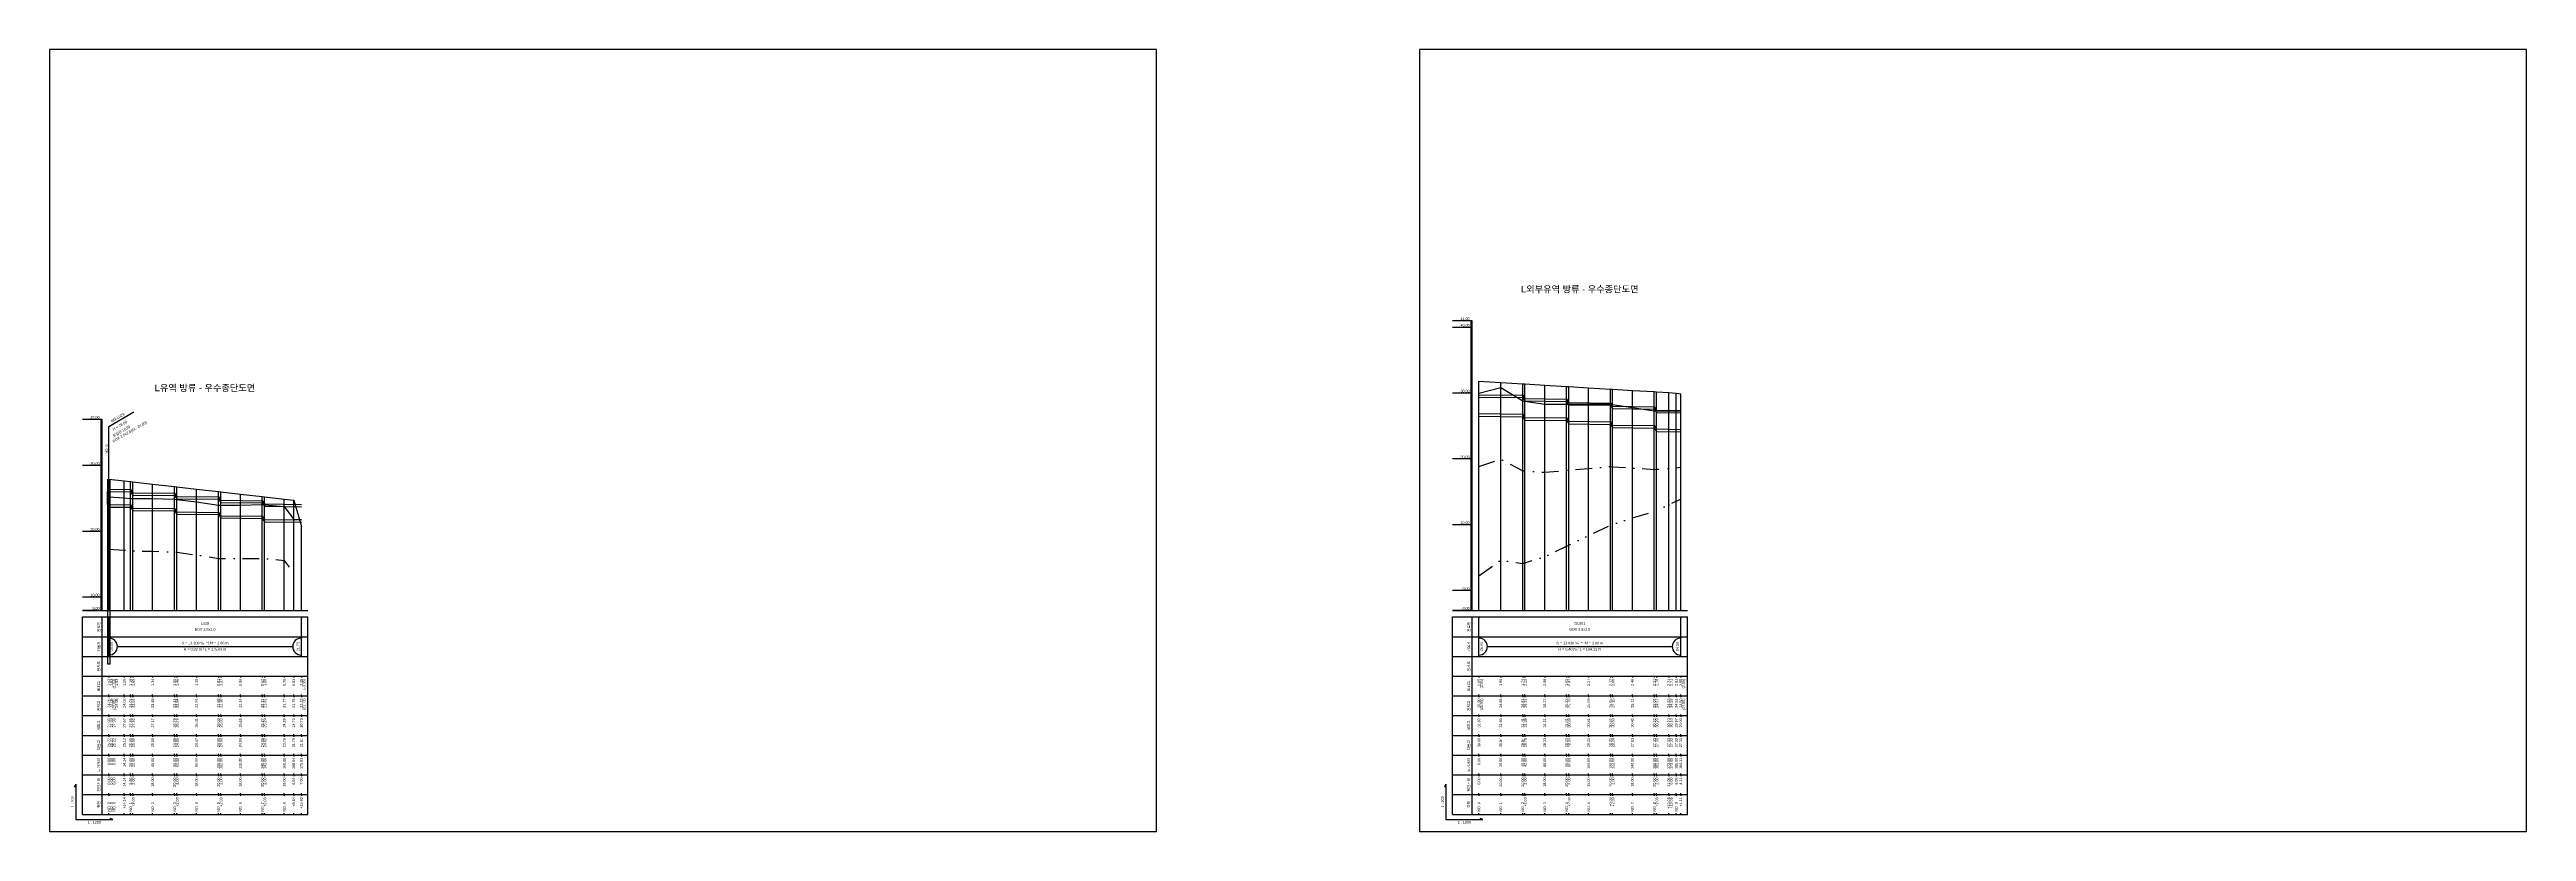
# Model space of a CAD drawing. Header units: millimetres. Extents: x -7351 to 135086, y 1419 to 5643.
# Drawn here: x 126958 to 128840, y 1419 to 2013 of the extents above; entities that cross this region are included whole.
import ezdxf
from ezdxf.enums import TextEntityAlignment as Align

# ---------------------------------------------------------------- set-up
doc = ezdxf.new("R2010")
doc.units = ezdxf.units.MM
doc.linetypes.add('DASHDOT', pattern=[25.4, 12.7, -6.35, 0, -6.35])
doc.linetypes.add('DIVIDE', pattern=[31.75, 12.7, -6.35, 0, -6.35, 0, -6.35])
for name, color, linetype in [('KZ_종단_계획선', 1, 'Continuous'), ('KZ_종단_관로', 4, 'Continuous'), ('KZ_종단_깃발', 7, 'Continuous'), ('KZ_종단_노선명', 7, 'Continuous'), ('KZ_종단_도각', 7, 'Continuous'), ('KZ_종단_맨홀', 4, 'Continuous'), ('KZ_종단_수직선', 7, 'Continuous'), ('KZ_종단_암거', 1, 'Continuous'), ('KZ_종단_암선1', 56, 'DASHDOT'), ('KZ_종단_암선2', 4, 'DIVIDE'), ('KZ_종단_지반선', 3, 'Continuous'), ('KZ_종단_테이블문자', 7, 'Continuous'), ('KZ_종단_테이블선', 7, 'Continuous'), ('KZ_종단_폴대', 7, 'Continuous')]:
    doc.layers.add(name, color=color, linetype=linetype)
doc.styles.get("Standard").update_dxf_attribs({"font": 'arial.ttf'})

msp = doc.modelspace()

# ---------------------------------------------------------------- linework, layer by layer
at = {"layer": 'KZ_종단_계획선'}
for points in [[(128044.4, 1761), (128061, 1760.1), (128077.7, 1759.1), (128079.4, 1759), (128094.4, 1758.1), (128111, 1757.1), (128112.7, 1757), (128127.7, 1756.1), (128144.4, 1755.1), (128146, 1755), (128161, 1754.1), (128177.7, 1753.2), (128179.4, 1753), (128188.6, 1752.5), (128188.6, 1752.5), (128194.4, 1751.9), (128197.8, 1751.5)], [(127003.4, 1686.7), (127003.4, 1686.7), (127003.4, 1686.7), (127015.1, 1685.4), (127020, 1684.8), (127021.7, 1684.6), (127036.7, 1682.9), (127053.4, 1681), (127055, 1680.8), (127070, 1679.1), (127086.7, 1677.2), (127088.4, 1677), (127103.4, 1675.3), (127120, 1673.4), (127121.7, 1673.2), (127136.7, 1671.5), (127143.9, 1670.7), (127149.7, 1650.7)]]:
    msp.add_lwpolyline(points, dxfattribs=at)
at = {"layer": 'KZ_종단_관로'}
for points in [[(128044.4, 1750.8), (128077.7, 1750.4), (128077.7, 1750.4), (128079.4, 1747.9), (128079.4, 1747.9), (128111, 1747.4), (128111, 1747.4), (128112.7, 1744.9), (128112.7, 1744.9), (128144.4, 1744.5), (128144.4, 1744.5), (128146, 1742), (128146, 1742), (128177.7, 1741.6), (128177.7, 1741.6), (128179.4, 1739.1), (128179.4, 1739.1), (128197.8, 1738.8)], [(128044.4, 1749), (128077.7, 1748.6), (128077.7, 1748.6), (128079.4, 1746.1), (128079.4, 1746.1), (128111, 1745.7), (128111, 1745.7), (128112.7, 1743.2), (128112.7, 1743.2), (128144.4, 1742.8), (128144.4, 1742.8), (128146, 1740.3), (128146, 1740.3), (128177.7, 1739.9), (128177.7, 1739.9), (128179.4, 1737.4), (128179.4, 1737.4), (128197.8, 1737)], [(128044.4, 1736.5), (128077.7, 1736.1), (128077.7, 1736.1), (128079.4, 1733.6), (128079.4, 1733.6), (128111, 1733.2), (128111, 1733.2), (128112.7, 1730.7), (128112.7, 1730.7), (128144.4, 1730.3), (128144.4, 1730.3), (128146, 1727.8), (128146, 1727.8), (128177.7, 1727.4), (128177.7, 1727.4), (128179.4, 1724.9), (128179.4, 1724.9), (128197.8, 1724.5)], [(128044.4, 1734.5), (128077.7, 1734.1), (128077.7, 1734.1), (128079.4, 1731.6), (128079.4, 1731.6), (128111, 1731.2), (128111, 1731.2), (128112.7, 1728.7), (128112.7, 1728.7), (128144.4, 1728.3), (128144.4, 1728.3), (128146, 1725.8), (128146, 1725.8), (128177.7, 1725.4), (128177.7, 1725.4), (128179.4, 1722.9), (128179.4, 1722.9), (128197.8, 1722.5)], [(127003.4, 1679), (127020, 1678.9), (127020, 1678.9), (127021.7, 1676.4), (127021.7, 1676.4), (127053.4, 1676), (127053.4, 1676), (127055, 1673.5), (127055, 1673.5), (127086.7, 1673.2), (127086.7, 1673.2), (127088.4, 1670.7), (127088.4, 1670.7), (127120, 1670.3), (127120, 1670.3), (127121.7, 1667.8), (127121.7, 1667.8), (127149.7, 1667.4)], [(127003.4, 1677.3), (127020, 1677.1), (127020, 1677.1), (127021.7, 1674.6), (127021.7, 1674.6), (127053.4, 1674.3), (127053.4, 1674.3), (127055, 1671.8), (127055, 1671.8), (127086.7, 1671.4), (127086.7, 1671.4), (127088.4, 1668.9), (127088.4, 1668.9), (127120, 1668.6), (127120, 1668.6), (127121.7, 1666.1), (127121.7, 1666.1), (127149.7, 1665.7)], [(127003.4, 1667.3), (127020, 1667.1), (127020, 1667.1), (127021.7, 1664.6), (127021.7, 1664.6), (127053.4, 1664.3), (127053.4, 1664.3), (127055, 1661.8), (127055, 1661.8), (127086.7, 1661.4), (127086.7, 1661.4), (127088.4, 1658.9), (127088.4, 1658.9), (127120, 1658.6), (127120, 1658.6), (127121.7, 1656.1), (127121.7, 1656.1), (127149.7, 1655.7)], [(127003.4, 1665.5), (127020, 1665.4), (127020, 1665.4), (127021.7, 1662.9), (127021.7, 1662.9), (127053.4, 1662.5), (127053.4, 1662.5), (127055, 1660), (127055, 1660), (127086.7, 1659.7), (127086.7, 1659.7), (127088.4, 1657.2), (127088.4, 1657.2), (127120, 1656.8), (127120, 1656.8), (127121.7, 1654.3), (127121.7, 1654.3), (127149.7, 1653.9)]]:
    msp.add_lwpolyline(points, dxfattribs=at)
at = {"layer": 'KZ_종단_깃발'}
for p, q in [((127003.4, 1726.7), (127022.4, 1737.7)), ((127003.4, 1587), (127003.4, 1726.7))]:
    msp.add_line(p, q, dxfattribs=at)
at = {"layer": 'KZ_종단_도각'}
for points in [[(126958.4, 1419), (127799.4, 1419), (127799.4, 2013), (126958.4, 2013)], [(127999.4, 1419), (128840.4, 1419), (128840.4, 2013), (127999.4, 2013)]]:
    msp.add_lwpolyline(points, close=True, dxfattribs=at)
at = {"layer": 'KZ_종단_맨홀'}
msp.add_lwpolyline([(127002.4, 1686.7), (127002.4, 1546.3), (127004.4, 1546.3), (127004.4, 1686.7)], dxfattribs=at)
at = {"layer": 'KZ_종단_수직선'}
for p, q in [((128044.4, 1587), (128044.4, 1761)), ((128061, 1587), (128061, 1760.1)), ((128077.7, 1587), (128077.7, 1759.1)), ((128079.4, 1587), (128079.4, 1759)), ((128094.4, 1587), (128094.4, 1758.1)), ((128111, 1587), (128111, 1757.1)), ((128112.7, 1587), (128112.7, 1757)), ((128127.7, 1587), (128127.7, 1756.1)), ((128144.4, 1587), (128144.4, 1755.1)), ((128146, 1587), (128146, 1755)), ((128161, 1587), (128161, 1754.1)), ((128177.7, 1587), (128177.7, 1753.2)), ((128179.4, 1587), (128179.4, 1753)), ((128188.6, 1587), (128188.6, 1752.5)), ((128188.6, 1587), (128188.6, 1752.5)), ((128194.4, 1587), (128194.4, 1751.9)), ((128197.8, 1587), (128197.8, 1751.5)), ((127003.4, 1587), (127003.4, 1686.7)), ((127003.4, 1587), (127003.4, 1686.7)), ((127003.4, 1587), (127003.4, 1686.7)), ((127003.4, 1587), (127003.4, 1686.7)), ((127003.4, 1587), (127003.4, 1686.7)), ((127015.1, 1587), (127015.1, 1685.4)), ((127020, 1587), (127020, 1684.8)), ((127021.7, 1587), (127021.7, 1684.6)), ((127036.7, 1587), (127036.7, 1682.9)), ((127053.4, 1587), (127053.4, 1681)), ((127055, 1587), (127055, 1680.8)), ((127070, 1587), (127070, 1679.1)), ((127086.7, 1587), (127086.7, 1677.2)), ((127088.4, 1587), (127088.4, 1677)), ((127103.4, 1587), (127103.4, 1675.3)), ((127120, 1587), (127120, 1673.4)), ((127121.7, 1587), (127121.7, 1673.2)), ((127136.7, 1587), (127136.7, 1671.5)), ((127143.9, 1587), (127143.9, 1670.7)), ((127149.7, 1587), (127149.7, 1650.7))]:
    msp.add_line(p, q, dxfattribs=at)
at = {"layer": 'KZ_종단_암거'}
for p, q in [((127004.2, 1677.3), (127002.5, 1677.3)), ((127002.5, 1667.3), (127002.5, 1677.3)), ((127004.2, 1677.3), (127004.2, 1667.3)), ((127002.5, 1667.3), (127004.2, 1667.3))]:
    msp.add_line(p, q, dxfattribs=at)
at = {"layer": 'KZ_종단_암선1', "flags": 128}
for points in [[(128044.4, 1696.2), (128061, 1701.8), (128077.7, 1693.1), (128079.4, 1693), (128094.4, 1691.9), (128111, 1693.4), (128112.7, 1693.5), (128127.7, 1694.8), (128144.4, 1696.3), (128146, 1696.1), (128161, 1695.2), (128177.7, 1694), (128179.4, 1694.2), (128188.6, 1694.9), (128188.6, 1694.9), (128194.4, 1695.4), (128197.8, 1695.7)], [(127003.4, 1633.5), (127003.4, 1633.5), (127003.4, 1633.5), (127015.1, 1632.8), (127020, 1632.1), (127021.7, 1632.1), (127036.7, 1632), (127053.4, 1631.3), (127055, 1631.1), (127070, 1629.1), (127086.7, 1626.5), (127088.4, 1626.5), (127103.4, 1626.4), (127120, 1626.5), (127121.7, 1626.4), (127136.7, 1624.9), (127143.9, 1615), (127149.7, 1615)]]:
    msp.add_lwpolyline(points, dxfattribs=at)
at = {"layer": 'KZ_종단_암선2', "flags": 128}
msp.add_lwpolyline([(128044.4, 1613.3), (128061, 1625.1), (128077.7, 1622.7), (128079.4, 1623.2), (128094.4, 1627.8), (128111, 1635.8), (128112.7, 1636.6), (128127.7, 1643.8), (128144.4, 1651.7), (128146, 1652.3), (128161, 1657.1), (128177.7, 1662.3), (128179.4, 1663), (128188.6, 1667.2), (128188.6, 1667.2), (128194.4, 1669.9), (128197.8, 1671.4)], dxfattribs=at)
at = {"layer": 'KZ_종단_지반선', "flags": 128}
for points in [[(128044.4, 1752), (128061, 1756.2), (128077.7, 1746.2), (128079.4, 1746), (128094.4, 1743.7), (128111, 1743.7), (128112.7, 1743.7), (128127.7, 1743.7), (128144.4, 1743.7), (128146, 1743.4), (128161, 1741.2), (128177.7, 1738.7), (128179.4, 1738.7), (128188.6, 1738.7), (128188.6, 1738.7), (128194.4, 1738.7), (128197.8, 1738.7)], [(127003.4, 1673.2), (127003.4, 1673.2), (127003.4, 1673.2), (127015.1, 1672.6), (127020, 1672), (127021.7, 1672), (127036.7, 1672), (127053.4, 1671.5), (127055, 1671.3), (127070, 1669.4), (127086.7, 1667), (127088.4, 1667), (127103.4, 1667), (127120, 1667.3), (127121.7, 1667.2), (127136.7, 1665.8), (127143.9, 1656), (127149.7, 1656.1)]]:
    msp.add_lwpolyline(points, dxfattribs=at)
at = {"layer": 'KZ_종단_테이블문자'}
for p, q in [((127003.4, 1582), (127003.4, 1581)), ((127003.4, 1568), (127003.4, 1581)), ((127149.7, 1582), (127149.7, 1581)), ((127149.7, 1568), (127149.7, 1581)), ((128044.4, 1582), (128044.4, 1581)), ((128044.4, 1568), (128044.4, 1581)), ((128197.8, 1582), (128197.8, 1581)), ((128197.8, 1568), (128197.8, 1581)), ((127003.4, 1567), (127003.4, 1568)), ((127003.4, 1567), (127003.4, 1566)), ((127003.4, 1553), (127003.4, 1566)), ((127149.7, 1567), (127149.7, 1568)), ((127149.7, 1567), (127149.7, 1566)), ((127149.7, 1553), (127149.7, 1566)), ((128044.4, 1567), (128044.4, 1568)), ((128044.4, 1567), (128044.4, 1566)), ((128044.4, 1553), (128044.4, 1566)), ((128197.8, 1567), (128197.8, 1568)), ((128197.8, 1567), (128197.8, 1566)), ((128197.8, 1553), (128197.8, 1566)), ((127003.4, 1552), (127003.4, 1553)), ((127009.8, 1559.5), (127143.3, 1559.5)), ((127149.7, 1552), (127149.7, 1553)), ((128044.4, 1552), (128044.4, 1553)), ((128050.8, 1559.5), (128191.4, 1559.5)), ((128197.8, 1552), (128197.8, 1553))]:
    msp.add_line(p, q, dxfattribs=at)
for centre, start, end in [((127003.4, 1559.5), 270, 90), ((127149.7, 1559.5), 90, 270), ((128044.4, 1559.5), 270, 90), ((128197.8, 1559.5), 90, 270)]:
    msp.add_arc(centre, 6.5, start, end, dxfattribs=at)
at = {"layer": 'KZ_종단_테이블선'}
for p, q in [((126983.4, 1587), (127154.7, 1587)), ((126983.4, 1567), (126983.4, 1582)), ((126983.4, 1582), (127154.7, 1582)), ((126998.4, 1567), (126998.4, 1582)), ((127154.7, 1567), (127154.7, 1582)), ((128024.4, 1587), (128202.8, 1587)), ((128024.4, 1567), (128024.4, 1582)), ((128024.4, 1582), (128202.8, 1582)), ((128039.4, 1567), (128039.4, 1582)), ((128202.8, 1567), (128202.8, 1582)), ((126983.4, 1552), (126983.4, 1567)), ((126983.4, 1567), (127154.7, 1567)), ((126998.4, 1552), (126998.4, 1567)), ((127154.7, 1552), (127154.7, 1567)), ((128024.4, 1552), (128024.4, 1567)), ((128024.4, 1567), (128202.8, 1567)), ((128039.4, 1552), (128039.4, 1567)), ((128202.8, 1552), (128202.8, 1567)), ((126983.4, 1537), (126983.4, 1552)), ((126983.4, 1552), (127154.7, 1552)), ((126998.4, 1537), (126998.4, 1552)), ((127154.7, 1537), (127154.7, 1552)), ((128024.4, 1537), (128024.4, 1552)), ((128024.4, 1552), (128202.8, 1552)), ((128039.4, 1537), (128039.4, 1552)), ((128202.8, 1537), (128202.8, 1552)), ((126983.4, 1522), (126983.4, 1537)), ((126983.4, 1537), (127154.7, 1537)), ((126998.4, 1522), (126998.4, 1537)), ((127003.4, 1537), (127003.4, 1536)), ((127003.4, 1537), (127003.4, 1536)), ((127003.4, 1537), (127003.4, 1536)), ((127015.1, 1537), (127015.1, 1536)), ((127020, 1537), (127020, 1536)), ((127021.7, 1537), (127021.7, 1536)), ((127036.7, 1537), (127036.7, 1536)), ((127053.4, 1537), (127053.4, 1536)), ((127055, 1537), (127055, 1536)), ((127070, 1537), (127070, 1536)), ((127086.7, 1537), (127086.7, 1536)), ((127088.4, 1537), (127088.4, 1536)), ((127103.4, 1537), (127103.4, 1536)), ((127120, 1537), (127120, 1536)), ((127121.7, 1537), (127121.7, 1536)), ((127136.7, 1537), (127136.7, 1536)), ((127143.9, 1537), (127143.9, 1536)), ((127149.7, 1537), (127149.7, 1536)), ((127154.7, 1522), (127154.7, 1537)), ((128024.4, 1522), (128024.4, 1537)), ((128024.4, 1537), (128202.8, 1537)), ((128039.4, 1522), (128039.4, 1537)), ((128044.4, 1537), (128044.4, 1536)), ((128061, 1537), (128061, 1536)), ((128077.7, 1537), (128077.7, 1536)), ((128079.4, 1537), (128079.4, 1536)), ((128094.4, 1537), (128094.4, 1536)), ((128111, 1537), (128111, 1536)), ((128112.7, 1537), (128112.7, 1536)), ((128127.7, 1537), (128127.7, 1536)), ((128144.4, 1537), (128144.4, 1536)), ((128146, 1537), (128146, 1536)), ((128161, 1537), (128161, 1536)), ((128177.7, 1537), (128177.7, 1536)), ((128179.4, 1537), (128179.4, 1536)), ((128188.6, 1537), (128188.6, 1536)), ((128188.6, 1537), (128188.6, 1536)), ((128194.4, 1537), (128194.4, 1536)), ((128197.8, 1537), (128197.8, 1536)), ((128202.8, 1522), (128202.8, 1537)), ((126983.4, 1507), (126983.4, 1522)), ((126983.4, 1522), (127154.7, 1522)), ((126983.4, 1492), (126983.4, 1507)), ((126983.4, 1507), (127154.7, 1507)), ((126998.4, 1507), (126998.4, 1522)), ((126998.4, 1492), (126998.4, 1507)), ((127003.4, 1522), (127003.4, 1523)), ((127003.4, 1522), (127003.4, 1523)), ((127003.4, 1522), (127003.4, 1523)), ((127003.4, 1522), (127003.4, 1521)), ((127003.4, 1522), (127003.4, 1521)), ((127003.4, 1522), (127003.4, 1521)), ((127003.4, 1507), (127003.4, 1508)), ((127003.4, 1507), (127003.4, 1508)), ((127003.4, 1507), (127003.4, 1508)), ((127003.4, 1507), (127003.4, 1506)), ((127003.4, 1507), (127003.4, 1506)), ((127003.4, 1507), (127003.4, 1506)), ((127015.1, 1522), (127015.1, 1523)), ((127015.1, 1522), (127015.1, 1521)), ((127015.1, 1507), (127015.1, 1508)), ((127015.1, 1507), (127015.1, 1506)), ((127020, 1522), (127020, 1523)), ((127020, 1522), (127020, 1521)), ((127020, 1507), (127020, 1508)), ((127020, 1507), (127020, 1506)), ((127021.7, 1522), (127021.7, 1523)), ((127021.7, 1522), (127021.7, 1521)), ((127021.7, 1507), (127021.7, 1508)), ((127021.7, 1507), (127021.7, 1506)), ((127036.7, 1522), (127036.7, 1523)), ((127036.7, 1522), (127036.7, 1521)), ((127036.7, 1507), (127036.7, 1508)), ((127036.7, 1507), (127036.7, 1506)), ((127053.4, 1522), (127053.4, 1523)), ((127053.4, 1522), (127053.4, 1521)), ((127053.4, 1507), (127053.4, 1508)), ((127053.4, 1507), (127053.4, 1506)), ((127055, 1522), (127055, 1523)), ((127055, 1522), (127055, 1521)), ((127055, 1507), (127055, 1508)), ((127055, 1507), (127055, 1506)), ((127070, 1522), (127070, 1523)), ((127070, 1522), (127070, 1521)), ((127070, 1507), (127070, 1508)), ((127070, 1507), (127070, 1506)), ((127086.7, 1522), (127086.7, 1523)), ((127086.7, 1522), (127086.7, 1521)), ((127086.7, 1507), (127086.7, 1508)), ((127086.7, 1507), (127086.7, 1506)), ((127088.4, 1522), (127088.4, 1523)), ((127088.4, 1522), (127088.4, 1521)), ((127088.4, 1507), (127088.4, 1508)), ((127088.4, 1507), (127088.4, 1506)), ((127103.4, 1522), (127103.4, 1523)), ((127103.4, 1522), (127103.4, 1521)), ((127103.4, 1507), (127103.4, 1508)), ((127103.4, 1507), (127103.4, 1506)), ((127120, 1522), (127120, 1523)), ((127120, 1522), (127120, 1521)), ((127120, 1507), (127120, 1508)), ((127120, 1507), (127120, 1506)), ((127121.7, 1522), (127121.7, 1523)), ((127121.7, 1522), (127121.7, 1521)), ((127121.7, 1507), (127121.7, 1508)), ((127121.7, 1507), (127121.7, 1506)), ((127136.7, 1522), (127136.7, 1523)), ((127136.7, 1522), (127136.7, 1521)), ((127136.7, 1507), (127136.7, 1508)), ((127136.7, 1507), (127136.7, 1506)), ((127143.9, 1522), (127143.9, 1523)), ((127143.9, 1522), (127143.9, 1521)), ((127143.9, 1507), (127143.9, 1508)), ((127143.9, 1507), (127143.9, 1506)), ((127149.7, 1522), (127149.7, 1523)), ((127149.7, 1522), (127149.7, 1521)), ((127149.7, 1507), (127149.7, 1508)), ((127149.7, 1507), (127149.7, 1506)), ((127154.7, 1507), (127154.7, 1522)), ((127154.7, 1492), (127154.7, 1507)), ((128024.4, 1507), (128024.4, 1522)), ((128024.4, 1522), (128202.8, 1522)), ((128024.4, 1492), (128024.4, 1507)), ((128024.4, 1507), (128202.8, 1507)), ((128039.4, 1507), (128039.4, 1522)), ((128039.4, 1492), (128039.4, 1507)), ((128044.4, 1522), (128044.4, 1523)), ((128044.4, 1522), (128044.4, 1521)), ((128044.4, 1507), (128044.4, 1508)), ((128044.4, 1507), (128044.4, 1506)), ((128061, 1522), (128061, 1523)), ((128061, 1522), (128061, 1521)), ((128061, 1507), (128061, 1508)), ((128061, 1507), (128061, 1506)), ((128077.7, 1522), (128077.7, 1523)), ((128077.7, 1522), (128077.7, 1521)), ((128077.7, 1507), (128077.7, 1508)), ((128077.7, 1507), (128077.7, 1506)), ((128079.4, 1522), (128079.4, 1523)), ((128079.4, 1522), (128079.4, 1521)), ((128079.4, 1507), (128079.4, 1508)), ((128079.4, 1507), (128079.4, 1506)), ((128094.4, 1522), (128094.4, 1523)), ((128094.4, 1522), (128094.4, 1521)), ((128094.4, 1507), (128094.4, 1508)), ((128094.4, 1507), (128094.4, 1506)), ((128111, 1522), (128111, 1523)), ((128111, 1522), (128111, 1521)), ((128111, 1507), (128111, 1508)), ((128111, 1507), (128111, 1506)), ((128112.7, 1522), (128112.7, 1523)), ((128112.7, 1522), (128112.7, 1521)), ((128112.7, 1507), (128112.7, 1508)), ((128112.7, 1507), (128112.7, 1506)), ((128127.7, 1522), (128127.7, 1523)), ((128127.7, 1522), (128127.7, 1521)), ((128127.7, 1507), (128127.7, 1508)), ((128127.7, 1507), (128127.7, 1506)), ((128144.4, 1522), (128144.4, 1523)), ((128144.4, 1522), (128144.4, 1521)), ((128144.4, 1507), (128144.4, 1508)), ((128144.4, 1507), (128144.4, 1506)), ((128146, 1522), (128146, 1523)), ((128146, 1522), (128146, 1521)), ((128146, 1507), (128146, 1508)), ((128146, 1507), (128146, 1506)), ((128161, 1522), (128161, 1523)), ((128161, 1522), (128161, 1521)), ((128161, 1507), (128161, 1508)), ((128161, 1507), (128161, 1506)), ((128177.7, 1522), (128177.7, 1523)), ((128177.7, 1522), (128177.7, 1521)), ((128177.7, 1507), (128177.7, 1508)), ((128177.7, 1507), (128177.7, 1506)), ((128179.4, 1522), (128179.4, 1523)), ((128179.4, 1522), (128179.4, 1521)), ((128179.4, 1507), (128179.4, 1508)), ((128179.4, 1507), (128179.4, 1506)), ((128188.6, 1522), (128188.6, 1523)), ((128188.6, 1522), (128188.6, 1523)), ((128188.6, 1522), (128188.6, 1521)), ((128188.6, 1522), (128188.6, 1521)), ((128188.6, 1507), (128188.6, 1508)), ((128188.6, 1507), (128188.6, 1508)), ((128188.6, 1507), (128188.6, 1506)), ((128188.6, 1507), (128188.6, 1506)), ((128194.4, 1522), (128194.4, 1523)), ((128194.4, 1522), (128194.4, 1521)), ((128194.4, 1507), (128194.4, 1508)), ((128194.4, 1507), (128194.4, 1506)), ((128197.8, 1522), (128197.8, 1523)), ((128197.8, 1522), (128197.8, 1521)), ((128197.8, 1507), (128197.8, 1508)), ((128197.8, 1507), (128197.8, 1506)), ((128202.8, 1507), (128202.8, 1522)), ((128202.8, 1492), (128202.8, 1507)), ((126983.4, 1477), (126983.4, 1492)), ((126983.4, 1492), (127154.7, 1492)), ((126998.4, 1477), (126998.4, 1492)), ((127003.4, 1492), (127003.4, 1493)), ((127003.4, 1492), (127003.4, 1493)), ((127003.4, 1492), (127003.4, 1493)), ((127003.4, 1492), (127003.4, 1491)), ((127003.4, 1492), (127003.4, 1491)), ((127003.4, 1492), (127003.4, 1491)), ((127015.1, 1492), (127015.1, 1493)), ((127015.1, 1492), (127015.1, 1491)), ((127020, 1492), (127020, 1493)), ((127020, 1492), (127020, 1491)), ((127021.7, 1492), (127021.7, 1493)), ((127021.7, 1492), (127021.7, 1491)), ((127036.7, 1492), (127036.7, 1493)), ((127036.7, 1492), (127036.7, 1491)), ((127053.4, 1492), (127053.4, 1493)), ((127053.4, 1492), (127053.4, 1491)), ((127055, 1492), (127055, 1493)), ((127055, 1492), (127055, 1491)), ((127070, 1492), (127070, 1493)), ((127070, 1492), (127070, 1491)), ((127086.7, 1492), (127086.7, 1493)), ((127086.7, 1492), (127086.7, 1491)), ((127088.4, 1492), (127088.4, 1493)), ((127088.4, 1492), (127088.4, 1491)), ((127103.4, 1492), (127103.4, 1493)), ((127103.4, 1492), (127103.4, 1491)), ((127120, 1492), (127120, 1493)), ((127120, 1492), (127120, 1491)), ((127121.7, 1492), (127121.7, 1493)), ((127121.7, 1492), (127121.7, 1491)), ((127136.7, 1492), (127136.7, 1493)), ((127136.7, 1492), (127136.7, 1491)), ((127143.9, 1492), (127143.9, 1493)), ((127143.9, 1492), (127143.9, 1491)), ((127149.7, 1492), (127149.7, 1493)), ((127149.7, 1492), (127149.7, 1491)), ((127154.7, 1477), (127154.7, 1492)), ((128024.4, 1477), (128024.4, 1492)), ((128024.4, 1492), (128202.8, 1492)), ((128039.4, 1477), (128039.4, 1492)), ((128044.4, 1492), (128044.4, 1493)), ((128044.4, 1492), (128044.4, 1491)), ((128061, 1492), (128061, 1493)), ((128061, 1492), (128061, 1491)), ((128077.7, 1492), (128077.7, 1493)), ((128077.7, 1492), (128077.7, 1491)), ((128079.4, 1492), (128079.4, 1493)), ((128079.4, 1492), (128079.4, 1491)), ((128094.4, 1492), (128094.4, 1493)), ((128094.4, 1492), (128094.4, 1491)), ((128111, 1492), (128111, 1493)), ((128111, 1492), (128111, 1491)), ((128112.7, 1492), (128112.7, 1493)), ((128112.7, 1492), (128112.7, 1491)), ((128127.7, 1492), (128127.7, 1493)), ((128127.7, 1492), (128127.7, 1491)), ((128144.4, 1492), (128144.4, 1493)), ((128144.4, 1492), (128144.4, 1491)), ((128146, 1492), (128146, 1493)), ((128146, 1492), (128146, 1491)), ((128161, 1492), (128161, 1493)), ((128161, 1492), (128161, 1491)), ((128177.7, 1492), (128177.7, 1493)), ((128177.7, 1492), (128177.7, 1491)), ((128179.4, 1492), (128179.4, 1493)), ((128179.4, 1492), (128179.4, 1491)), ((128188.6, 1492), (128188.6, 1493)), ((128188.6, 1492), (128188.6, 1493)), ((128188.6, 1492), (128188.6, 1491)), ((128188.6, 1492), (128188.6, 1491)), ((128194.4, 1492), (128194.4, 1493)), ((128194.4, 1492), (128194.4, 1491)), ((128197.8, 1492), (128197.8, 1493)), ((128197.8, 1492), (128197.8, 1491)), ((128202.8, 1477), (128202.8, 1492)), ((126983.4, 1462), (126983.4, 1477)), ((126983.4, 1477), (127154.7, 1477)), ((126998.4, 1462), (126998.4, 1477)), ((127003.4, 1477), (127003.4, 1478)), ((127003.4, 1477), (127003.4, 1478)), ((127003.4, 1477), (127003.4, 1478)), ((127003.4, 1477), (127003.4, 1476)), ((127003.4, 1477), (127003.4, 1476)), ((127003.4, 1477), (127003.4, 1476)), ((127015.1, 1477), (127015.1, 1478)), ((127015.1, 1477), (127015.1, 1476)), ((127020, 1477), (127020, 1478)), ((127020, 1477), (127020, 1476)), ((127021.7, 1477), (127021.7, 1478)), ((127021.7, 1477), (127021.7, 1476)), ((127036.7, 1477), (127036.7, 1478)), ((127036.7, 1477), (127036.7, 1476)), ((127053.4, 1477), (127053.4, 1478)), ((127053.4, 1477), (127053.4, 1476)), ((127055, 1477), (127055, 1478)), ((127055, 1477), (127055, 1476)), ((127070, 1477), (127070, 1478)), ((127070, 1477), (127070, 1476)), ((127086.7, 1477), (127086.7, 1478)), ((127086.7, 1477), (127086.7, 1476)), ((127088.4, 1477), (127088.4, 1478)), ((127088.4, 1477), (127088.4, 1476)), ((127103.4, 1477), (127103.4, 1478)), ((127103.4, 1477), (127103.4, 1476)), ((127120, 1477), (127120, 1478)), ((127120, 1477), (127120, 1476)), ((127121.7, 1477), (127121.7, 1478)), ((127121.7, 1477), (127121.7, 1476)), ((127136.7, 1477), (127136.7, 1478)), ((127136.7, 1477), (127136.7, 1476)), ((127143.9, 1477), (127143.9, 1478)), ((127143.9, 1477), (127143.9, 1476)), ((127149.7, 1477), (127149.7, 1478)), ((127149.7, 1477), (127149.7, 1476)), ((127154.7, 1462), (127154.7, 1477)), ((128024.4, 1462), (128024.4, 1477)), ((128024.4, 1477), (128202.8, 1477)), ((128039.4, 1462), (128039.4, 1477)), ((128044.4, 1477), (128044.4, 1478)), ((128044.4, 1477), (128044.4, 1476)), ((128061, 1477), (128061, 1478)), ((128061, 1477), (128061, 1476)), ((128077.7, 1477), (128077.7, 1478)), ((128077.7, 1477), (128077.7, 1476)), ((128079.4, 1477), (128079.4, 1478)), ((128079.4, 1477), (128079.4, 1476)), ((128094.4, 1477), (128094.4, 1478)), ((128094.4, 1477), (128094.4, 1476)), ((128111, 1477), (128111, 1478)), ((128111, 1477), (128111, 1476)), ((128112.7, 1477), (128112.7, 1478)), ((128112.7, 1477), (128112.7, 1476)), ((128127.7, 1477), (128127.7, 1478)), ((128127.7, 1477), (128127.7, 1476)), ((128144.4, 1477), (128144.4, 1478)), ((128144.4, 1477), (128144.4, 1476)), ((128146, 1477), (128146, 1478)), ((128146, 1477), (128146, 1476)), ((128161, 1477), (128161, 1478)), ((128161, 1477), (128161, 1476)), ((128177.7, 1477), (128177.7, 1478)), ((128177.7, 1477), (128177.7, 1476)), ((128179.4, 1477), (128179.4, 1478)), ((128179.4, 1477), (128179.4, 1476)), ((128188.6, 1477), (128188.6, 1478)), ((128188.6, 1477), (128188.6, 1478)), ((128188.6, 1477), (128188.6, 1476)), ((128188.6, 1477), (128188.6, 1476)), ((128194.4, 1477), (128194.4, 1478)), ((128194.4, 1477), (128194.4, 1476)), ((128197.8, 1477), (128197.8, 1478)), ((128197.8, 1477), (128197.8, 1476)), ((128202.8, 1462), (128202.8, 1477)), ((126983.4, 1447), (126983.4, 1462)), ((126983.4, 1462), (127154.7, 1462)), ((126998.4, 1447), (126998.4, 1462)), ((127003.4, 1462), (127003.4, 1463)), ((127003.4, 1462), (127003.4, 1463)), ((127003.4, 1462), (127003.4, 1463)), ((127003.4, 1462), (127003.4, 1461)), ((127003.4, 1462), (127003.4, 1461)), ((127003.4, 1462), (127003.4, 1461)), ((127015.1, 1462), (127015.1, 1463)), ((127015.1, 1462), (127015.1, 1461)), ((127020, 1462), (127020, 1463)), ((127020, 1462), (127020, 1461)), ((127021.7, 1462), (127021.7, 1463)), ((127021.7, 1462), (127021.7, 1461)), ((127036.7, 1462), (127036.7, 1463)), ((127036.7, 1462), (127036.7, 1461)), ((127053.4, 1462), (127053.4, 1463)), ((127053.4, 1462), (127053.4, 1461)), ((127055, 1462), (127055, 1463)), ((127055, 1462), (127055, 1461)), ((127070, 1462), (127070, 1463)), ((127070, 1462), (127070, 1461)), ((127086.7, 1462), (127086.7, 1463)), ((127086.7, 1462), (127086.7, 1461)), ((127088.4, 1462), (127088.4, 1463)), ((127088.4, 1462), (127088.4, 1461)), ((127103.4, 1462), (127103.4, 1463)), ((127103.4, 1462), (127103.4, 1461)), ((127120, 1462), (127120, 1463)), ((127120, 1462), (127120, 1461)), ((127121.7, 1462), (127121.7, 1463)), ((127121.7, 1462), (127121.7, 1461)), ((127136.7, 1462), (127136.7, 1463)), ((127136.7, 1462), (127136.7, 1461)), ((127143.9, 1462), (127143.9, 1463)), ((127143.9, 1462), (127143.9, 1461)), ((127149.7, 1462), (127149.7, 1463)), ((127149.7, 1462), (127149.7, 1461)), ((127154.7, 1447), (127154.7, 1462)), ((128024.4, 1447), (128024.4, 1462)), ((128024.4, 1462), (128202.8, 1462)), ((128039.4, 1447), (128039.4, 1462)), ((128044.4, 1462), (128044.4, 1463)), ((128044.4, 1462), (128044.4, 1461)), ((128061, 1462), (128061, 1463)), ((128061, 1462), (128061, 1461)), ((128077.7, 1462), (128077.7, 1463)), ((128077.7, 1462), (128077.7, 1461)), ((128079.4, 1462), (128079.4, 1463)), ((128079.4, 1462), (128079.4, 1461)), ((128094.4, 1462), (128094.4, 1463)), ((128094.4, 1462), (128094.4, 1461)), ((128111, 1462), (128111, 1463)), ((128111, 1462), (128111, 1461)), ((128112.7, 1462), (128112.7, 1463)), ((128112.7, 1462), (128112.7, 1461)), ((128127.7, 1462), (128127.7, 1463)), ((128127.7, 1462), (128127.7, 1461)), ((128144.4, 1462), (128144.4, 1463)), ((128144.4, 1462), (128144.4, 1461)), ((128146, 1462), (128146, 1463)), ((128146, 1462), (128146, 1461)), ((128161, 1462), (128161, 1463)), ((128161, 1462), (128161, 1461)), ((128177.7, 1462), (128177.7, 1463)), ((128177.7, 1462), (128177.7, 1461)), ((128179.4, 1462), (128179.4, 1463)), ((128179.4, 1462), (128179.4, 1461)), ((128188.6, 1462), (128188.6, 1463)), ((128188.6, 1462), (128188.6, 1463)), ((128188.6, 1462), (128188.6, 1461)), ((128188.6, 1462), (128188.6, 1461)), ((128194.4, 1462), (128194.4, 1463)), ((128194.4, 1462), (128194.4, 1461)), ((128197.8, 1462), (128197.8, 1463)), ((128197.8, 1462), (128197.8, 1461)), ((128202.8, 1447), (128202.8, 1462)), ((126983.4, 1432), (126983.4, 1447)), ((126983.4, 1447), (127154.7, 1447)), ((126983.4, 1432), (127154.7, 1432)), ((126998.4, 1432), (126998.4, 1447)), ((127003.4, 1447), (127003.4, 1448)), ((127003.4, 1447), (127003.4, 1448)), ((127003.4, 1447), (127003.4, 1448)), ((127003.4, 1447), (127003.4, 1446)), ((127003.4, 1447), (127003.4, 1446)), ((127003.4, 1447), (127003.4, 1446)), ((127003.4, 1432), (127003.4, 1433)), ((127003.4, 1432), (127003.4, 1433)), ((127003.4, 1432), (127003.4, 1433)), ((127015.1, 1447), (127015.1, 1448)), ((127015.1, 1447), (127015.1, 1446)), ((127015.1, 1432), (127015.1, 1433)), ((127020, 1447), (127020, 1448)), ((127020, 1447), (127020, 1446)), ((127020, 1432), (127020, 1433)), ((127021.7, 1447), (127021.7, 1448)), ((127021.7, 1447), (127021.7, 1446)), ((127021.7, 1432), (127021.7, 1433)), ((127036.7, 1447), (127036.7, 1448)), ((127036.7, 1447), (127036.7, 1446)), ((127036.7, 1432), (127036.7, 1433)), ((127053.4, 1447), (127053.4, 1448)), ((127053.4, 1447), (127053.4, 1446)), ((127053.4, 1432), (127053.4, 1433)), ((127055, 1447), (127055, 1448)), ((127055, 1447), (127055, 1446)), ((127055, 1432), (127055, 1433)), ((127070, 1447), (127070, 1448)), ((127070, 1447), (127070, 1446)), ((127070, 1432), (127070, 1433)), ((127086.7, 1447), (127086.7, 1448)), ((127086.7, 1447), (127086.7, 1446)), ((127086.7, 1432), (127086.7, 1433)), ((127088.4, 1447), (127088.4, 1448)), ((127088.4, 1447), (127088.4, 1446)), ((127088.4, 1432), (127088.4, 1433)), ((127103.4, 1447), (127103.4, 1448)), ((127103.4, 1447), (127103.4, 1446)), ((127103.4, 1432), (127103.4, 1433)), ((127120, 1447), (127120, 1448)), ((127120, 1447), (127120, 1446)), ((127120, 1432), (127120, 1433)), ((127121.7, 1447), (127121.7, 1448)), ((127121.7, 1447), (127121.7, 1446)), ((127121.7, 1432), (127121.7, 1433)), ((127136.7, 1447), (127136.7, 1448)), ((127136.7, 1447), (127136.7, 1446)), ((127136.7, 1432), (127136.7, 1433)), ((127143.9, 1447), (127143.9, 1448)), ((127143.9, 1447), (127143.9, 1446)), ((127143.9, 1432), (127143.9, 1433)), ((127149.7, 1447), (127149.7, 1448)), ((127149.7, 1447), (127149.7, 1446)), ((127149.7, 1432), (127149.7, 1433)), ((127154.7, 1432), (127154.7, 1447)), ((128024.4, 1432), (128024.4, 1447)), ((128024.4, 1447), (128202.8, 1447)), ((128024.4, 1432), (128202.8, 1432)), ((128039.4, 1432), (128039.4, 1447)), ((128044.4, 1447), (128044.4, 1448)), ((128044.4, 1447), (128044.4, 1446)), ((128044.4, 1432), (128044.4, 1433)), ((128061, 1447), (128061, 1448)), ((128061, 1447), (128061, 1446)), ((128061, 1432), (128061, 1433)), ((128077.7, 1447), (128077.7, 1448)), ((128077.7, 1447), (128077.7, 1446)), ((128077.7, 1432), (128077.7, 1433)), ((128079.4, 1447), (128079.4, 1448)), ((128079.4, 1447), (128079.4, 1446)), ((128079.4, 1432), (128079.4, 1433)), ((128094.4, 1447), (128094.4, 1448)), ((128094.4, 1447), (128094.4, 1446)), ((128094.4, 1432), (128094.4, 1433)), ((128111, 1447), (128111, 1448)), ((128111, 1447), (128111, 1446)), ((128111, 1432), (128111, 1433)), ((128112.7, 1447), (128112.7, 1448)), ((128112.7, 1447), (128112.7, 1446)), ((128112.7, 1432), (128112.7, 1433)), ((128127.7, 1447), (128127.7, 1448)), ((128127.7, 1447), (128127.7, 1446)), ((128127.7, 1432), (128127.7, 1433)), ((128144.4, 1447), (128144.4, 1448)), ((128144.4, 1447), (128144.4, 1446)), ((128144.4, 1432), (128144.4, 1433)), ((128146, 1447), (128146, 1448)), ((128146, 1447), (128146, 1446)), ((128146, 1432), (128146, 1433)), ((128161, 1447), (128161, 1448)), ((128161, 1447), (128161, 1446)), ((128161, 1432), (128161, 1433)), ((128177.7, 1447), (128177.7, 1448)), ((128177.7, 1447), (128177.7, 1446)), ((128177.7, 1432), (128177.7, 1433)), ((128179.4, 1447), (128179.4, 1448)), ((128179.4, 1447), (128179.4, 1446)), ((128179.4, 1432), (128179.4, 1433)), ((128188.6, 1447), (128188.6, 1448)), ((128188.6, 1447), (128188.6, 1448)), ((128188.6, 1447), (128188.6, 1446)), ((128188.6, 1447), (128188.6, 1446)), ((128188.6, 1432), (128188.6, 1433)), ((128188.6, 1432), (128188.6, 1433)), ((128194.4, 1447), (128194.4, 1448)), ((128194.4, 1447), (128194.4, 1446)), ((128194.4, 1432), (128194.4, 1433)), ((128197.8, 1447), (128197.8, 1448)), ((128197.8, 1447), (128197.8, 1446)), ((128197.8, 1432), (128197.8, 1433)), ((128202.8, 1432), (128202.8, 1447))]:
    msp.add_line(p, q, dxfattribs=at)
for points in [[(126978.4, 1453), (126977.4, 1453), (126978.4, 1455), (126978.4, 1428), (127006.4, 1428), (127004.4, 1429), (127004.4, 1428)], [(128019.4, 1453), (128018.4, 1453), (128019.4, 1455), (128019.4, 1428), (128047.4, 1428), (128045.4, 1429), (128045.4, 1428)]]:
    msp.add_lwpolyline(points, dxfattribs=at)
at = {"layer": 'KZ_종단_폴대'}
for p, q in [((128039.4, 1807), (128024.4, 1807)), ((128039.4, 1802), (128024.4, 1802)), ((128039.4, 1752), (128024.4, 1752)), ((126998.4, 1732), (126983.4, 1732)), ((126998.4, 1697), (126983.4, 1697)), ((128039.4, 1702), (128024.4, 1702)), ((126998.4, 1647), (126983.4, 1647)), ((128039.4, 1652), (128024.4, 1652)), ((128039.4, 1602), (128024.4, 1602)), ((126998.4, 1597), (126983.4, 1597)), ((126998.4, 1587), (126983.4, 1587)), ((128039.4, 1587), (128024.4, 1587))]:
    msp.add_line(p, q, dxfattribs=at)
for points in [[(128039.4, 1587), (128039.4, 1807), (128038.4, 1807), (128038.4, 1587), (128039.4, 1587)], [(126998.4, 1587), (126998.4, 1732), (126997.4, 1732), (126997.4, 1587), (126998.4, 1587)]]:
    msp.add_lwpolyline(points, dxfattribs=at)
for points in [[(128038.9, 1792, 1, 1, 0), (128038.9, 1802, 1, 1, 0)], [(128038.9, 1772, 1, 1, 0), (128038.9, 1782, 1, 1, 0)], [(128038.9, 1752, 1, 1, 0), (128038.9, 1762, 1, 1, 0)], [(126997.9, 1727, 1, 1, 0), (126997.9, 1732, 1, 1, 0)], [(128038.9, 1732, 1, 1, 0), (128038.9, 1742, 1, 1, 0)], [(126997.9, 1707, 1, 1, 0), (126997.9, 1717, 1, 1, 0)], [(128038.9, 1712, 1, 1, 0), (128038.9, 1722, 1, 1, 0)], [(126997.9, 1687, 1, 1, 0), (126997.9, 1697, 1, 1, 0)], [(128038.9, 1692, 1, 1, 0), (128038.9, 1702, 1, 1, 0)], [(126997.9, 1667, 1, 1, 0), (126997.9, 1677, 1, 1, 0)], [(128038.9, 1672, 1, 1, 0), (128038.9, 1682, 1, 1, 0)], [(126997.9, 1647, 1, 1, 0), (126997.9, 1657, 1, 1, 0)], [(128038.9, 1652, 1, 1, 0), (128038.9, 1662, 1, 1, 0)], [(126997.9, 1627, 1, 1, 0), (126997.9, 1637, 1, 1, 0)], [(128038.9, 1632, 1, 1, 0), (128038.9, 1642, 1, 1, 0)], [(128038.9, 1612, 1, 1, 0), (128038.9, 1622, 1, 1, 0)], [(126997.9, 1607, 1, 1, 0), (126997.9, 1617, 1, 1, 0)], [(128038.9, 1587, 1, 1, 0), (128038.9, 1602, 1, 1, 0)], [(126997.9, 1587, 1, 1, 0), (126997.9, 1597, 1, 1, 0)]]:
    msp.add_lwpolyline(points, format="xyseb", dxfattribs=at)

# ---------------------------------------------------------------- texts
at = {"layer": 'KZ_종단_깃발'}
for s, rotation, p in [('BM-L029', 30, (127006, 1729.2)), ('NO. 0', 90, (127003.4, 1705.7))]:
    msp.add_text(s, height=2, rotation=rotation, dxfattribs=at).set_placement(p, align=Align.BOTTOM_LEFT)
for s, p in [('H = 28.08', (127006, 1725.2)), ('BOX 2.5x2.0(EL. 24.05)', (127006, 1716.2)), ('유입관 L028', (127006, 1720.2))]:
    msp.add_text(s, height=2, rotation=30, dxfattribs=at).set_placement(p, align=Align.TOP_LEFT)
at = {"layer": 'KZ_종단_노선명'}
for s, p in [('L외부유역 방류 - 우수종단도면', (128121.1, 1827)), ('L유역 방류 - 우수종단도면', (127076.5, 1752))]:
    msp.add_text(s, height=5, dxfattribs=at).set_placement(p, align=Align.BOTTOM_CENTER)
at = {"layer": 'KZ_종단_테이블문자'}
for s, p in [('24.05', (127004.4, 1559.5)), ('26.90', (128045.4, 1559.5))]:
    msp.add_text(s, height=2, rotation=90, dxfattribs=at).set_placement(p, align=Align.TOP_CENTER)
for s, p in [('S = 13.209 ‰  낙차 = 2.00 m', (127076.5, 1560.5)), ('L029', (127076.5, 1575.5)), ('S = 13.036 ‰  낙차 = 2.00 m', (128121.1, 1560.5)), ('OL001', (128121.1, 1575.5))]:
    msp.add_text(s, height=2, dxfattribs=at).set_placement(p, align=Align.BOTTOM_CENTER)
for s, p in [('BOX 2.5x2.0', (127076.5, 1573.5)), ('BOX 3.5x2.5', (128121.1, 1573.5)), ('H = 0.32 m / L = 175.63 m', (127076.5, 1558.5)), ('H = 0.40 m / L = 184.11 m', (128121.1, 1558.5))]:
    msp.add_text(s, height=2, dxfattribs=at).set_placement(p, align=Align.TOP_CENTER)
for s, p in [('21.73', (127148.7, 1559.5)), ('24.50', (128196.8, 1559.5))]:
    msp.add_text(s, height=2, rotation=90, dxfattribs=at).set_placement(p, align=Align.BOTTOM_CENTER)
for s, p in [('1.53', (127003.4, 1535)), ('1.53', (127005.4, 1535)), ('(1.53)', (127007.4, 1535)), ('1.53', (127009.4, 1535)), ('1.29', (127015.1, 1535)), ('1.19', (127020, 1535)), ('1.65', (127022, 1535)), ('1.34', (127036.7, 1535)), ('1.00', (127053.4, 1535)), ('1.46', (127055.4, 1535)), ('1.15', (127070, 1535)), ('0.81', (127086.7, 1535)), ('1.27', (127088.7, 1535)), ('0.96', (127103.4, 1535)), ('0.62', (127120, 1535)), ('1.08', (127122, 1535)), ('0.78', (127136.7, 1535)), ('0.63', (127143.9, 1535)), ('-3.35', (127149.7, 1535)), ('(-3.35)', (127151.7, 1535)), ('2.05', (128044.4, 1535)), ('(2.05)', (128046.4, 1535)), ('1.90', (128061, 1535)), ('1.74', (128077.7, 1535)), ('2.22', (128079.7, 1535)), ('2.08', (128094.4, 1535)), ('1.93', (128111, 1535)), ('2.41', (128113, 1535)), ('2.27', (128127.7, 1535)), ('2.12', (128144.4, 1535)), ('2.60', (128146.4, 1535)), ('2.46', (128161, 1535)), ('2.31', (128177.7, 1535)), ('2.78', (128179.7, 1535)), ('2.71', (128188.6, 1535)), ('2.71', (128190.6, 1535)), ('2.61', (128194.4, 1535)), ('2.55', (128197.8, 1535)), ('(2.55)', (128199.8, 1535)), ('24.05', (127003.4, 1520)), ('24.05', (127005.4, 1520)), ('(24.05)', (127007.4, 1520)), ('24.05', (127009.4, 1520)), ('24.02', (127015.1, 1520)), ('24.01', (127020, 1520)), ('23.51', (127022, 1520)), ('23.48', (127036.7, 1520)), ('23.44', (127053.4, 1520)), ('22.94', (127055.4, 1520)), ('22.91', (127070, 1520)), ('22.88', (127086.7, 1520)), ('22.38', (127088.7, 1520)), ('22.34', (127103.4, 1520)), ('22.31', (127120, 1520)), ('21.81', (127122, 1520)), ('21.77', (127136.7, 1520)), ('21.75', (127143.9, 1520)), ('21.73', (127149.7, 1520)), ('(21.73)', (127151.7, 1520)), ('26.90', (128044.4, 1520)), ('(26.90)', (128046.4, 1520)), ('26.86', (128061, 1520)), ('26.81', (128077.7, 1520)), ('26.31', (128079.7, 1520)), ('26.27', (128094.4, 1520)), ('26.23', (128111, 1520)), ('25.73', (128113, 1520)), ('25.69', (128127.7, 1520)), ('25.65', (128144.4, 1520)), ('25.15', (128146.4, 1520)), ('25.11', (128161, 1520)), ('25.07', (128177.7, 1520)), ('24.57', (128179.7, 1520)), ('24.53', (128188.6, 1520)), ('24.53', (128190.6, 1520)), ('24.51', (128194.4, 1520)), ('24.50', (128197.8, 1520)), ('(24.50)', (128199.8, 1520)), ('27.93', (127003.4, 1505)), ('25.22', (127003.4, 1490)), ('27.93', (127005.4, 1505)), ('25.22', (127005.4, 1490)), ('27.93', (127007.4, 1505)), ('25.22', (127007.4, 1490)), ('27.67', (127015.1, 1505)), ('25.12', (127015.1, 1490)), ('27.55', (127020, 1505)), ('25.00', (127020, 1490)), ('27.52', (127022, 1505)), ('25.00', (127022, 1490)), ('27.17', (127036.7, 1505)), ('25.00', (127036.7, 1490)), ('26.79', (127053.4, 1505)), ('24.89', (127053.4, 1490)), ('26.76', (127055.4, 1505)), ('24.85', (127055.4, 1490)), ('26.41', (127070, 1505)), ('24.47', (127070, 1490)), ('26.03', (127086.7, 1505)), ('24.00', (127086.7, 1490)), ('26.00', (127088.7, 1505)), ('24.00', (127088.7, 1490)), ('25.65', (127103.4, 1505)), ('24.00', (127103.4, 1490)), ('25.27', (127120, 1505)), ('24.05', (127120, 1490)), ('25.24', (127122, 1505)), ('24.02', (127122, 1490)), ('24.89', (127136.7, 1505)), ('23.75', (127136.7, 1490)), ('24.73', (127143.9, 1505)), ('21.79', (127143.9, 1490)), ('20.73', (127149.7, 1505)), ('21.81', (127149.7, 1490)), ('31.80', (128044.4, 1505)), ('30.00', (128044.4, 1490)), ('31.60', (128061, 1505)), ('30.84', (128061, 1490)), ('31.41', (128077.7, 1505)), ('28.84', (128077.7, 1490)), ('31.39', (128079.7, 1505)), ('28.79', (128079.7, 1490)), ('31.21', (128094.4, 1505)), ('28.33', (128094.4, 1490)), ('31.01', (128111, 1505)), ('28.33', (128111, 1490)), ('30.99', (128113, 1505)), ('28.33', (128113, 1490)), ('30.81', (128127.7, 1505)), ('28.33', (128127.7, 1490)), ('30.62', (128144.4, 1505)), ('28.33', (128144.4, 1490)), ('30.60', (128146.4, 1505)), ('28.28', (128146.4, 1490)), ('30.42', (128161, 1505)), ('27.83', (128161, 1490)), ('30.22', (128177.7, 1505)), ('27.33', (128177.7, 1490)), ('30.20', (128179.7, 1505)), ('27.33', (128179.7, 1490)), ('30.10', (128188.6, 1505)), ('27.33', (128188.6, 1490)), ('30.10', (128190.6, 1505)), ('27.33', (128190.6, 1490)), ('29.97', (128194.4, 1505)), ('27.33', (128194.4, 1490)), ('29.90', (128197.8, 1505)), ('27.33', (128197.8, 1490)), ('0.00', (127003.4, 1475)), ('0.00', (127005.4, 1475)), ('0.00', (127007.4, 1475)), ('14.14', (127015.1, 1475)), ('20.00', (127020, 1475)), ('22.00', (127022, 1475)), ('40.00', (127036.7, 1475)), ('60.00', (127053.4, 1475)), ('62.00', (127055.4, 1475)), ('80.00', (127070, 1475)), ('100.00', (127086.7, 1475)), ('102.00', (127088.7, 1475)), ('120.00', (127103.4, 1475)), ('140.00', (127120, 1475)), ('142.00', (127122, 1475)), ('160.00', (127136.7, 1475)), ('168.64', (127143.9, 1475)), ('175.63', (127149.7, 1475)), ('0.00', (128044.4, 1475)), ('20.00', (128061, 1475)), ('40.00', (128077.7, 1475)), ('42.00', (128079.7, 1475)), ('60.00', (128094.4, 1475)), ('80.00', (128111, 1475)), ('82.00', (128113, 1475)), ('100.00', (128127.7, 1475)), ('120.00', (128144.4, 1475)), ('122.00', (128146.4, 1475)), ('140.00', (128161, 1475)), ('160.00', (128177.7, 1475)), ('162.00', (128179.7, 1475)), ('173.05', (128188.6, 1475)), ('173.05', (128190.6, 1475)), ('180.00', (128194.4, 1475)), ('184.11', (128197.8, 1475)), ('0.00', (127003.4, 1460)), ('0.00', (127005.4, 1460)), ('0.00', (127007.4, 1460)), ('14.14', (127015.1, 1460)), ('5.86', (127020, 1460)), ('2.00', (127022, 1460)), ('18.00', (127036.7, 1460)), ('20.00', (127053.4, 1460)), ('2.00', (127055.4, 1460)), ('18.00', (127070, 1460)), ('20.00', (127086.7, 1460)), ('2.00', (127088.7, 1460)), ('18.00', (127103.4, 1460)), ('20.00', (127120, 1460)), ('2.00', (127122, 1460)), ('18.00', (127136.7, 1460)), ('8.64', (127143.9, 1460)), ('7.00', (127149.7, 1460)), ('0.00', (128044.4, 1460)), ('20.00', (128061, 1460)), ('20.00', (128077.7, 1460)), ('2.00', (128079.7, 1460)), ('18.00', (128094.4, 1460)), ('20.00', (128111, 1460)), ('2.00', (128113, 1460)), ('18.00', (128127.7, 1460)), ('20.00', (128144.4, 1460)), ('2.00', (128146.4, 1460)), ('18.00', (128161, 1460)), ('20.00', (128177.7, 1460)), ('2.00', (128179.7, 1460)), ('11.05', (128188.6, 1460)), ('0.00', (128190.6, 1460)), ('6.95', (128194.4, 1460)), ('4.11', (128197.8, 1460)), ('+14.14', (127015.1, 1445)), ('+2.00', (127022, 1445)), ('+2.00', (127055.4, 1445)), ('+2.00', (127088.7, 1445)), ('+2.00', (127122, 1445)), ('+8.64', (127143.9, 1445)), ('+15.63', (127149.7, 1445)), ('+2.00', (128079.7, 1445)), ('+2.00', (128113, 1445)), ('+0.00', (128144.4, 1445)), ('+2.00', (128146.4, 1445)), ('+2.00', (128179.7, 1445)), ('+13.05', (128188.6, 1445)), ('+13.05', (128190.6, 1445)), ('+4.11', (128197.8, 1445))]:
    msp.add_text(s, height=2, rotation=90, dxfattribs=at).set_placement(p, align=Align.MIDDLE_RIGHT)
for s, p in [('NO. 0', (127003.4, 1434)), ('NO. 0', (127005.4, 1434)), ('NO. 0', (127007.4, 1434)), ('NO. 1', (127020, 1434)), ('NO. 2', (127036.7, 1434)), ('NO. 3', (127053.4, 1434)), ('NO. 4', (127070, 1434)), ('NO. 5', (127086.7, 1434)), ('NO. 6', (127103.4, 1434)), ('NO. 7', (127120, 1434)), ('NO. 8', (127136.7, 1434)), ('NO. 0', (128044.4, 1434)), ('NO. 1', (128061, 1434)), ('NO. 2', (128077.7, 1434)), ('NO. 3', (128094.4, 1434)), ('NO. 4', (128111, 1434)), ('NO. 5', (128127.7, 1434)), ('NO. 7', (128161, 1434)), ('NO. 8', (128177.7, 1434)), ('NO. 9', (128194.4, 1434))]:
    msp.add_text(s, height=2, rotation=90, dxfattribs=at).set_placement(p, align=Align.MIDDLE_LEFT)
at = {"layer": 'KZ_종단_테이블선'}
for s, p in [('관로명', (126997.4, 1574.5)), ('기울기', (126997.4, 1559.5)), ('관로명', (128038.4, 1574.5)), ('기울기', (128038.4, 1559.5)), ('관기초', (126997.4, 1544.5)), ('관기초', (128038.4, 1544.5)), ('토피고', (126997.4, 1529.5)), ('토피고', (128038.4, 1529.5)), ('관저고', (126997.4, 1514.5)), ('관저고', (128038.4, 1514.5)), ('계획고', (126997.4, 1499.5)), ('지반고', (126997.4, 1484.5)), ('계획고', (128038.4, 1499.5)), ('지반고', (128038.4, 1484.5)), ('누가거리', (126997.4, 1469.5)), ('누가거리', (128038.4, 1469.5)), ('점간거리', (126997.4, 1454.5)), ('점간거리', (128038.4, 1454.5)), ('1 : 200', (126977.4, 1441.5)), ('측점', (126997.4, 1439.5)), ('1 : 200', (128018.4, 1441.5)), ('측점', (128038.4, 1439.5))]:
    msp.add_text(s, height=2, rotation=90, dxfattribs=at).set_placement(p, align=Align.BOTTOM_CENTER)
for p in [(126992.4, 1427), (128033.4, 1427)]:
    msp.add_text('1 : 1200', height=2, dxfattribs=at).set_placement(p, align=Align.TOP_CENTER)
at = {"layer": 'KZ_종단_폴대'}
for s, p in [('41.00', (128037.4, 1807)), ('40.00', (128037.4, 1802)), ('30.00', (128037.4, 1752)), ('37.00', (126996.4, 1732)), ('30.00', (126996.4, 1697)), ('20.00', (128037.4, 1702)), ('20.00', (126996.4, 1647)), ('10.00', (128037.4, 1652)), ('0.00', (128037.4, 1602)), ('10.00', (126996.4, 1597)), ('8.00', (126996.4, 1587)), ('-3.00', (128037.4, 1587))]:
    msp.add_text(s, height=2, dxfattribs=at).set_placement(p, align=Align.BOTTOM_RIGHT)

doc.saveas('drawing.dxf')
